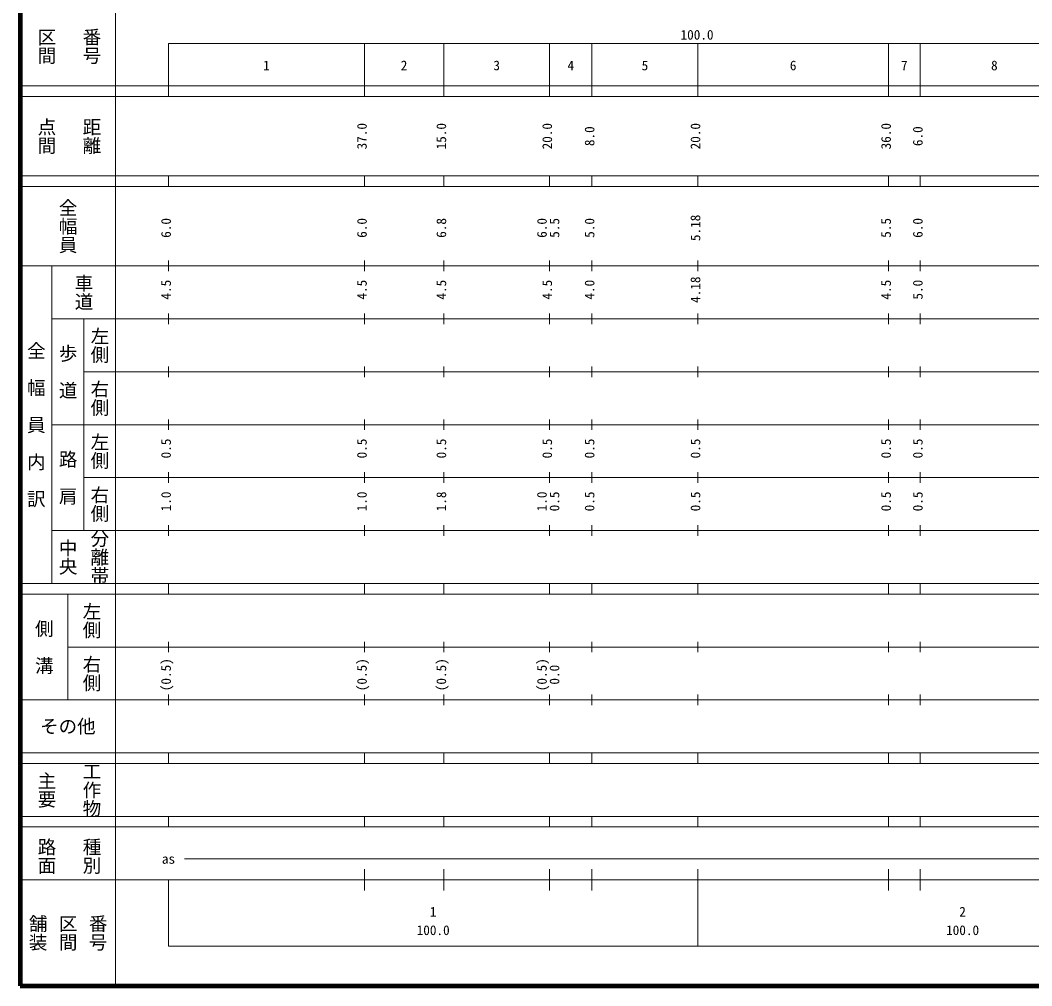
# Model space of a CAD drawing. Units: millimetres on the paper, enlarged 1000 times. Extents: x 40000 to 680000, y 20000 to 380000.
# Drawn here: x 40000 to 231068, y 20000 to 202409 of the extents above; entities that cross this region are included whole.
import ezdxf
from ezdxf.enums import TextEntityAlignment as Align

# ---------------------------------------------------------------- set-up
doc = ezdxf.new("R2010")
doc.units = ezdxf.units.MM
doc.header["$LTSCALE"] = 1000
doc.layers.add('M-TTL', color=2, linetype='Continuous', lineweight=140)
doc.layers.add('M-TTL-BAND', color=7, linetype='Continuous', lineweight=13)
doc.styles.add('@ＭＳ ゴシック', font='')
doc.styles.add('ＭＳ ゴシック', font='')
doc.styles.get('@ＭＳ ゴシック').set_extended_font_data('@MS Gothic')
doc.styles.get('ＭＳ ゴシック').set_extended_font_data('MS Gothic')

msp = doc.modelspace()

# ---------------------------------------------------------------- linework, layer by layer
at = {"layer": 'M-TTL'}
for p, q in [((40000, 380000), (40000, 20000)), ((40000, 20000), (680000, 20000))]:
    msp.add_line(p, q, dxfattribs=at)
at = {"layer": 'M-TTL-BAND'}
for p, q in [((58000, 370000), (58000, 20000)), ((68000, 198000), (579000, 198000)), ((68000, 198000), (68000, 188000)), ((105000, 188000), (105000, 198000)), ((120000, 188000), (120000, 198000)), ((140000, 188000), (140000, 198000)), ((148000, 188000), (148000, 198000)), ((168000, 188000), (168000, 198000)), ((204000, 188000), (204000, 198000)), ((210000, 188000), (210000, 198000)), ((40000, 190000), (579000, 190000)), ((40000, 188000), (579000, 188000)), ((40000, 173000), (579000, 173000)), ((68000, 171000), (68000, 173000)), ((105000, 171000), (105000, 173000)), ((120000, 171000), (120000, 173000)), ((140000, 171000), (140000, 173000)), ((148000, 171000), (148000, 173000)), ((168000, 171000), (168000, 173000)), ((204000, 171000), (204000, 173000)), ((210000, 171000), (210000, 173000)), ((40000, 171000), (579000, 171000)), ((68000, 155000), (68000, 157000)), ((105000, 155000), (105000, 157000)), ((120000, 155000), (120000, 157000)), ((140000, 155000), (140000, 157000)), ((148000, 155000), (148000, 157000)), ((168000, 155000), (168000, 157000)), ((204000, 155000), (204000, 157000)), ((210000, 155000), (210000, 157000)), ((40000, 156000), (579000, 156000)), ((46000, 96000), (46000, 156000)), ((46000, 146000), (579000, 146000)), ((52000, 146000), (52000, 106000)), ((68000, 145000), (68000, 147000)), ((105000, 145000), (105000, 147000)), ((120000, 145000), (120000, 147000)), ((140000, 145000), (140000, 147000)), ((148000, 145000), (148000, 147000)), ((168000, 145000), (168000, 147000)), ((204000, 145000), (204000, 147000)), ((210000, 145000), (210000, 147000)), ((52000, 136000), (579000, 136000)), ((68000, 135000), (68000, 137000)), ((105000, 135000), (105000, 137000)), ((120000, 135000), (120000, 137000)), ((140000, 135000), (140000, 137000)), ((148000, 135000), (148000, 137000)), ((168000, 135000), (168000, 137000)), ((204000, 135000), (204000, 137000)), ((210000, 135000), (210000, 137000)), ((68000, 125000), (68000, 127000)), ((105000, 125000), (105000, 127000)), ((120000, 125000), (120000, 127000)), ((140000, 125000), (140000, 127000)), ((148000, 125000), (148000, 127000)), ((168000, 125000), (168000, 127000)), ((204000, 125000), (204000, 127000)), ((210000, 125000), (210000, 127000)), ((46000, 126000), (579000, 126000)), ((68000, 115000), (68000, 117000)), ((105000, 115000), (105000, 117000)), ((120000, 115000), (120000, 117000)), ((140000, 115000), (140000, 117000)), ((148000, 115000), (148000, 117000)), ((168000, 115000), (168000, 117000)), ((204000, 115000), (204000, 117000)), ((210000, 115000), (210000, 117000)), ((52000, 116000), (579000, 116000)), ((68000, 105000), (68000, 107000)), ((105000, 105000), (105000, 107000)), ((120000, 105000), (120000, 107000)), ((140000, 105000), (140000, 107000)), ((148000, 105000), (148000, 107000)), ((168000, 105000), (168000, 107000)), ((204000, 105000), (204000, 107000)), ((210000, 105000), (210000, 107000)), ((46000, 106000), (579000, 106000)), ((40000, 96000), (579000, 96000)), ((68000, 94000), (68000, 96000)), ((105000, 94000), (105000, 96000)), ((120000, 94000), (120000, 96000)), ((140000, 94000), (140000, 96000)), ((148000, 94000), (148000, 96000)), ((168000, 94000), (168000, 96000)), ((204000, 94000), (204000, 96000)), ((210000, 94000), (210000, 96000)), ((40000, 94000), (579000, 94000)), ((49000, 94000), (49000, 74000)), ((68000, 83000), (68000, 85000)), ((105000, 83000), (105000, 85000)), ((120000, 83000), (120000, 85000)), ((140000, 83000), (140000, 85000)), ((148000, 83000), (148000, 85000)), ((168000, 83000), (168000, 85000)), ((204000, 83000), (204000, 85000)), ((210000, 83000), (210000, 85000)), ((49000, 84000), (579000, 84000)), ((68000, 73000), (68000, 75000)), ((105000, 73000), (105000, 75000)), ((120000, 73000), (120000, 75000)), ((140000, 73000), (140000, 75000)), ((148000, 73000), (148000, 75000)), ((168000, 73000), (168000, 75000)), ((204000, 73000), (204000, 75000)), ((210000, 73000), (210000, 75000)), ((40000, 74000), (579000, 74000)), ((40000, 64000), (579000, 64000)), ((68000, 62000), (68000, 64000)), ((105000, 62000), (105000, 64000)), ((120000, 62000), (120000, 64000)), ((140000, 62000), (140000, 64000)), ((148000, 62000), (148000, 64000)), ((168000, 62000), (168000, 64000)), ((204000, 62000), (204000, 64000)), ((210000, 62000), (210000, 64000)), ((40000, 62000), (579000, 62000)), ((40000, 52000), (579000, 52000)), ((68000, 50000), (68000, 52000)), ((105000, 50000), (105000, 52000)), ((120000, 50000), (120000, 52000)), ((140000, 50000), (140000, 52000)), ((148000, 50000), (148000, 52000)), ((168000, 50000), (168000, 52000)), ((204000, 50000), (204000, 52000)), ((210000, 50000), (210000, 52000)), ((40000, 50000), (579000, 50000)), ((71000, 44000), (565000, 44000)), ((105000, 38000), (105000, 42000)), ((120000, 38000), (120000, 42000)), ((140000, 38000), (140000, 42000)), ((148000, 38000), (148000, 42000)), ((168000, 27500), (168000, 42000)), ((204000, 38000), (204000, 42000)), ((210000, 38000), (210000, 42000)), ((40000, 40000), (579000, 40000)), ((68000, 40000), (68000, 27500)), ((68000, 27500), (579000, 27500))]:
    msp.add_line(p, q, dxfattribs=at)

# ---------------------------------------------------------------- texts
at = {"layer": 'M-TTL-BAND', "style": '@ＭＳ ゴシック'}
for s, p in [('区間', (45000, 197500)), ('番号', (53500, 197500)), ('点間', (45000, 180500)), ('距離', (53500, 180500)), ('全幅員', (49000, 163500)), ('車道', (52000, 151000)), ('左側', (55000, 141000)), ('全\u3000幅\u3000員\u3000内\u3000訳', (43000, 126000)), ('歩\u3000道', (49000, 136000)), ('右側', (55000, 131000)), ('左側', (55000, 121000)), ('路\u3000肩', (49000, 116000)), ('右側', (55000, 111000)), ('分離帯', (55000, 101000)), ('中央', (49000, 101000)), ('左側', (53500, 89000)), ('側\u3000溝', (44500, 84000)), ('右側', (53500, 79000)), ('工作物', (53500, 57000)), ('主要', (45000, 57000)), ('路面', (45000, 44500)), ('種別', (53500, 44500)), ('舗装', (43333, 30000)), ('区間', (49000, 30000)), ('番号', (54667, 30000))]:
    msp.add_text(s, height=2566, rotation=270, dxfattribs=at).set_placement(p, align=Align.MIDDLE_CENTER)
at = {"layer": 'M-TTL-BAND', "style": 'ＭＳ ゴシック'}
for s, p in [('100.0', (167844, 198195)), ('1', (86500, 192405)), ('2', (112500, 192405)), ('3', (130000, 192405)), ('4', (144000, 192405)), ('5', (158000, 192405)), ('6', (186000, 192405)), ('7', (207000, 192405)), ('8', (224000, 192405)), ('as', (68000, 42500)), ('1', (118000, 32523)), ('2', (218000, 32523)), ('100.0', (118000, 29033)), ('100.0', (218000, 29033))]:
    msp.add_text(s, height=1833, dxfattribs=at).set_placement(p, align=Align.BOTTOM_CENTER)
for s, p in [('37.0', (106000, 180500)), ('15.0', (121000, 180500)), ('20.0', (141000, 180500)), ('8.0', (149000, 180500)), ('20.0', (169000, 180500)), ('36.0', (205000, 180500)), ('6.0', (211000, 180500)), ('6.0', (69000, 163174)), ('6.0', (106000, 163174)), ('6.8', (121000, 163174)), ('6.0', (140000, 163174)), ('5.5', (142370, 163174)), ('5.0', (149000, 163174)), ('5.18', (169000, 163174)), ('5.5', (205000, 163174)), ('6.0', (211000, 163174)), ('4.5', (69000, 151500)), ('4.5', (106000, 151500)), ('4.5', (121000, 151500)), ('4.5', (141000, 151500)), ('4.0', (149000, 151500)), ('4.18', (169000, 151500)), ('4.5', (205000, 151500)), ('5.0', (211000, 151500)), ('0.5', (69000, 121500)), ('0.5', (106000, 121500)), ('0.5', (121000, 121500)), ('0.5', (141000, 121500)), ('0.5', (149000, 121500)), ('0.5', (169000, 121500)), ('0.5', (205000, 121500)), ('0.5', (211000, 121500)), ('1.0', (69000, 111500)), ('1.0', (106000, 111500)), ('1.8', (121000, 111500)), ('1.0', (140000, 111500)), ('0.5', (142370, 111500)), ('0.5', (149000, 111500)), ('0.5', (169000, 111500)), ('0.5', (205000, 111500)), ('0.5', (211000, 111500)), ('(0.5)', (69000, 78764)), ('(0.5)', (106000, 78764)), ('(0.5)', (121000, 78764)), ('(0.5)', (140000, 78764)), ('0.0', (142370, 78764))]:
    msp.add_text(s, height=1833, rotation=90, dxfattribs=at).set_placement(p, align=Align.BOTTOM_CENTER)
msp.add_text('その他', height=2566, dxfattribs=at).set_placement((49000, 69000), align=Align.MIDDLE_CENTER)

doc.saveas('drawing.dxf')
